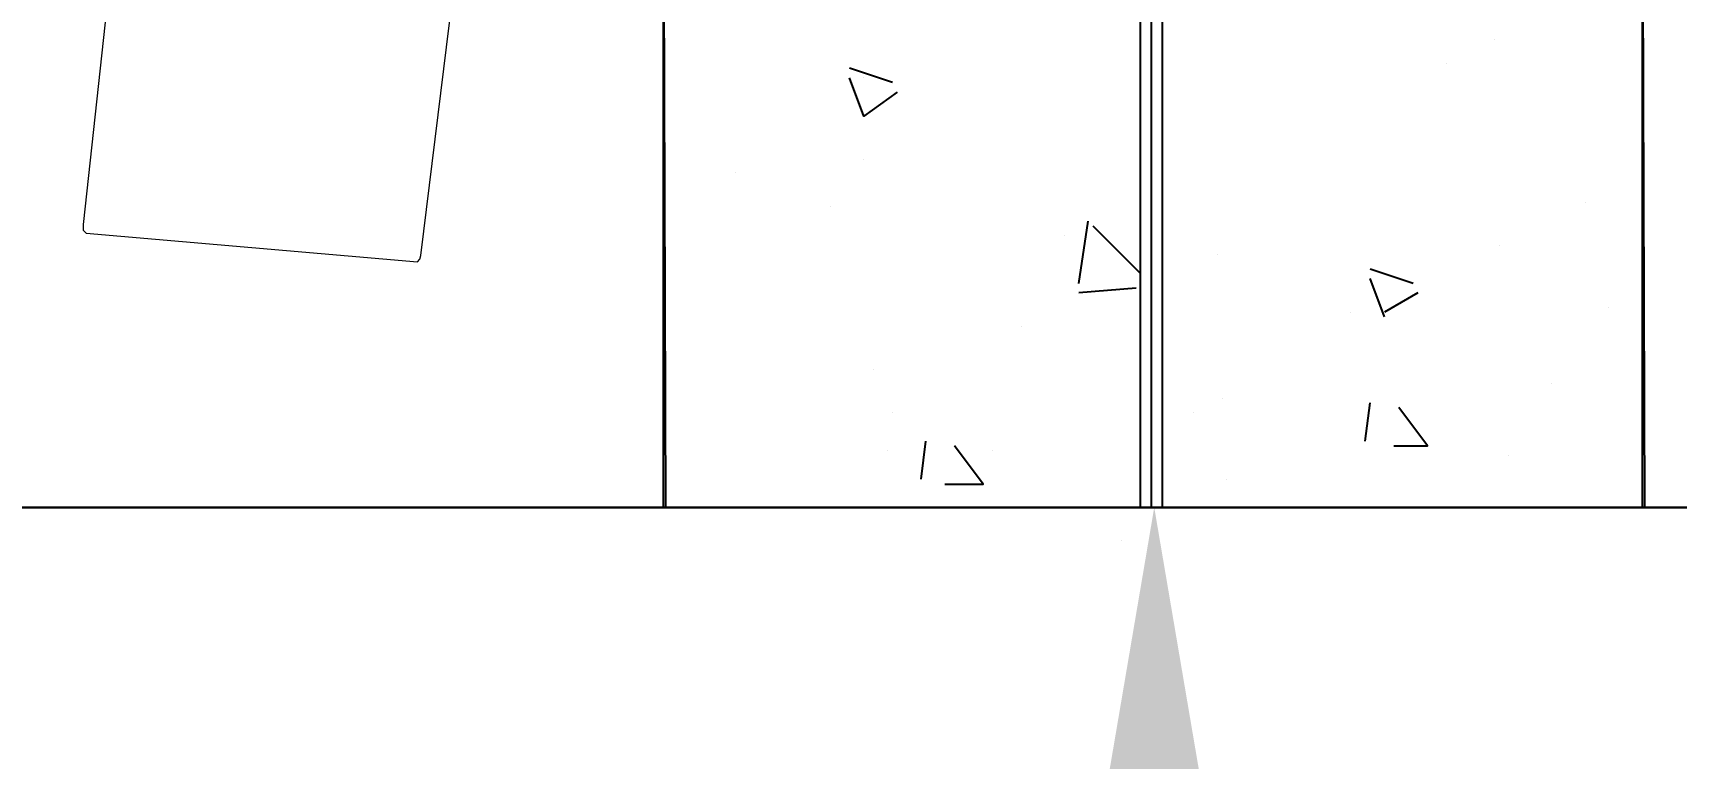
# Model space of a CAD drawing. Header units: millimetres. Extents: x -665 to 1025160, y -28012 to 4210.
# Drawn here: x 2168 to 2840, y -25797 to -25500 of the extents above; entities that cross this region are included whole.
import ezdxf

# ---------------------------------------------------------------- set-up
doc = ezdxf.new("R2010")
doc.units = ezdxf.units.MM
for name, color, linetype in [('$0$PDF_PDF6_Geometry', 7, 'Continuous'), ('$2$PDF_0', 7, 'Continuous'), ('AA_Architecture', 7, 'Continuous'), ('AA_Rail', 7, 'Continuous')]:
    doc.layers.add(name, color=color, linetype=linetype)
doc.layers.add('AA_Datum', color=7, linetype='Continuous', plot=False)
doc.styles.add('Century Gothic$001H0', font='cent.shx')
doc.dimstyles.new('Copy of ISO-25', dxfattribs={"dimtxt": 250, "dimasz": 80, "dimexe": 1.25, "dimexo": 0.625, "dimtad": 1, "dimtxsty": 'Century Gothic$001H0', "dimblk": 'ARCHTICK', "dimcen": 2.5, "dimadec": 0, "dimazin": 0, "dimtfac": 1, "dimtmove": 0, "dimatfit": 3, "dimfxl": 1, "dimarcsym": 0})

# ---------------------------------------------------------------- blocks, each defined once
blk = doc.blocks.new('_ArchTick')
at = {"color": 0, "linetype": 'ByBlock', "const_width": 0.15}
blk.add_lwpolyline([(-0.5, -0.5), (0.5, 0.5)], dxfattribs=at)
blk = doc.blocks.new('*D70')
at = {"color": 0, "lineweight": -2, "transparency": 16777216}
for p, q in [((3650, -8194.25), (249.37, -8194.25)), ((250.62, -25694.25), (250.62, -8194.25)), ((3650, -25694.25), (249.37, -25694.25))]:
    blk.add_line(p, q, dxfattribs=at)
at = {"layer": 'Defpoints', "color": 0, "transparency": 16777216}
for p in [(250.62, -8194.25), (3650.62, -8194.25), (3650.62, -25694.25)]:
    blk.add_point(p, dxfattribs=at)
at = {"color": 0, "lineweight": -2, "transparency": 16777216, "xscale": 80, "yscale": 80, "zscale": 80}
for p, rotation in [((250.62, -8194.25), 90), ((250.62, -25694.25), 270)]:
    blk.add_blockref('_ArchTick', p, dxfattribs=dict(at, rotation=rotation))
at = {"color": 0, "transparency": 16777216, "insert": (125, -16944.25), "char_height": 250, "attachment_point": 5, "rotation": 90, "style": 'Century Gothic$001H0'}
blk.add_mtext('SHAFT TOTAL HEIGHT 17500', dxfattribs=at)

msp = doc.modelspace()

# ---------------------------------------------------------------- linework, layer by layer
at = {"layer": '$0$PDF_PDF6_Geometry', "lineweight": 13}
msp.add_lwpolyline([(2200.056, -25481.645), (2198.752, -25482.949), (2188.321, -25578.538), (2188.321, -25580.756), (2189.625, -25582.074), (2325.219, -25593.808), (2326.143, -25592.734), (2326.523, -25591.191), (2338.257, -25495.986), (2338.257, -25494.683)], dxfattribs=at)
at = {"layer": '$2$PDF_0', "lineweight": 25}
for points in [[(2425.693, -25694.261), (2826.607, -25694.261), (2826.609, -25395.269), (2425.695, -25395.269)], [(2426.673, -25694.261), (2827.587, -25694.261), (2826.609, -25395.269), (2425.695, -25395.269)]]:
    msp.add_lwpolyline(points, close=True, dxfattribs=at)
for points in [[(2765.983, -25502.831), (2765.983, -25502.831)], [(2746.426, -25512.61), (2746.426, -25512.61)], [(2519.568, -25520.432), (2501.966, -25514.565)], [(2521.523, -25524.344), (2507.833, -25534.122), (2501.966, -25518.477)], [(2507.833, -25518.477), (2507.833, -25518.477)], [(2507.833, -25551.723), (2507.833, -25551.723)], [(2455.356, -25557.264), (2455.356, -25557.264)], [(2494.144, -25571.28), (2494.144, -25571.28)], [(2803.141, -25569.324), (2803.141, -25569.324)], [(2595.839, -25602.571), (2599.75, -25577.147)], [(2621.263, -25598.659), (2601.706, -25579.103)], [(2589.972, -25583.014), (2589.972, -25583.014)], [(2767.939, -25586.925), (2767.939, -25586.925)], [(2652.554, -25590.837), (2652.554, -25590.837)], [(2732.736, -25602.571), (2715.135, -25596.704)], [(2721.002, -25616.26), (2715.135, -25600.615)], [(2619.307, -25604.526), (2595.839, -25606.482)], [(2734.692, -25606.482), (2721.002, -25614.305)], [(2707.313, -25614.305), (2707.313, -25614.305)], [(2812.919, -25612.349), (2812.919, -25612.349)], [(2572.371, -25620.172), (2572.371, -25620.172)], [(2511.745, -25637.773), (2511.745, -25637.773)], [(2789.451, -25643.64), (2789.451, -25643.64)], [(2654.509, -25649.507), (2654.509, -25649.507)], [(2713.18, -25667.108), (2715.135, -25651.463)], [(2724.914, -25669.064), (2738.603, -25669.064), (2726.869, -25653.418)], [(2519.568, -25655.374), (2519.568, -25655.374)], [(2642.775, -25655.374), (2642.775, -25655.374)], [(2531.302, -25682.754), (2533.257, -25667.108)], [(2517.612, -25671.019), (2517.612, -25671.019)], [(2541.08, -25684.709), (2556.725, -25684.709), (2544.991, -25669.064)], [(2560.637, -25671.019), (2560.637, -25671.019)], [(2771.85, -25672.975), (2771.85, -25672.975)], [(2656.465, -25682.754), (2656.465, -25682.754)], [(2613.438, -25707.936), (2613.438, -25707.936)]]:
    msp.add_lwpolyline(points, dxfattribs=at)
at = {"layer": '$2$PDF_0', "transparency": 33554559}
msp.add_solid([(2595.485, -25878.095), (2626.776, -25694.261), (2658.067, -25878.095)], dxfattribs=at)
at = {"layer": 'AA_Architecture'}
msp.add_line((1650.625, -25694.249), (3450.625, -25694.249), dxfattribs=at)
at = {"layer": 'AA_Datum'}
for p, q in [((2625.625, -25694.249), (2625.625, -8194.249)), ((2610.625, -25694.249), (2640.625, -25694.249))]:
    msp.add_line(p, q, dxfattribs=at)
at = {"layer": 'AA_Rail'}
for p, q in [((2621.125, -25694.249), (2621.125, -8194.249)), ((2630.125, -25694.249), (2630.125, -8194.249))]:
    msp.add_line(p, q, dxfattribs=at)

# ---------------------------------------------------------------- dimensions: what is measured, and where the dimension line sits
dim = msp.add_linear_dim(base=(250.625, -8194.249), p1=(3650.625, -25694.249), p2=(3650.625, -8194.249), angle=90, text='SHAFT TOTAL HEIGHT <>', dimstyle='Copy of ISO-25')
dim.commit()
dim.dimension.update_dxf_attribs({"geometry": '*D70', "text_midpoint": (125, -16944.249)})

doc.saveas('drawing.dxf')
